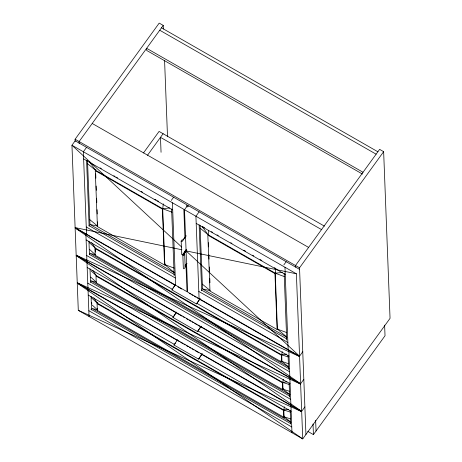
<?xml version="1.0" encoding="UTF-8"?>
<svg xmlns="http://www.w3.org/2000/svg" width="462" height="462" viewBox="0 0 462 462"><rect width="100%" height="100%" fill="white"/><g stroke="black" fill="none" stroke-linecap="round" stroke-linejoin="round"><path stroke-width="0.69" d="M174.139 315.737L176.114 312.757M186.498 250.323L184.119 253.609L184.685 254.106L185.193 267.336L183.934 268.82L183.339 268.318L182.831 255.036L186.273 250.202M184.685 254.106L183.726 255.515L182.837 255.14M186.469 249.492L182.652 254.753L181.739 254.637L181.15 241.1L182.109 239.784L182.94 239.992L186.111 235.614M174.463 272.719L164.842 264.634L162.693 208.726L163.34 203.886M208.674 230.602L208.119 234.748L275.254 273.198L284.557 276.674M286.486 336.746L277.396 329.111L275.254 273.198L275.901 268.364M288.375 366.62L281.964 361.654L281.704 354.851L282.253 351.669M289.969 394.612L283.021 389.235L282.761 382.432L283.31 379.25M291.031 422.187L284.084 416.811L283.824 410.008L284.373 406.826M175.156 343.457L175.19 343.07M173.955 316.141L172.938 317.452L197.54 331.549L201.126 326.311M75.173 141.395L75.092 139.241L159.205 23.1L163.23 25.41L163.369 29.002M163.23 25.41L79.118 141.551L79.204 143.717M86.561 147.343L83.362 151.761L86.527 234.136M165.28 264.033L164.553 265.038L97.418 226.582L95.27 170.674L95.998 169.669M143.468 152.962L159.072 131.422L324.434 226.143M147.499 155.272L163.103 133.726M171.281 200.421L173.608 197.205M284.517 416.21L283.789 417.215L97.326 310.4L97.066 303.598L97.794 302.593M302.76 351.744L299.555 356.167L187.67 292.076L184.505 209.702L187.711 205.278L299.595 269.375M199.122 211.821L195.917 216.239L199.082 298.614M185.961 236.261L182.143 241.522L181.139 241.181M184.638 251.582L185.828 249.942M185.1 265.754L186.359 264.01M185.025 266.291L187.006 263.554M175.445 284.511L171.858 289.865L196.483 303.973L200.063 298.729M175.45 284.632L173.083 288.138M176.501 312.093L172.915 317.446M200.058 298.614L196.471 303.967M177.564 339.668L173.978 345.022L198.602 359.13L202.183 353.886M174.983 343.763L173.995 345.033M201.12 326.189L197.534 331.543M202.177 353.771L198.591 359.124M274.959 273.602L207.831 235.146L209.979 291.06L277.108 329.516L274.959 273.602L275.687 272.597M283.841 264.893L286.169 261.683M305.936 434.482L299.532 267.81L383.645 151.669L379.62 149.359L295.507 265.5L295.57 267.123M277.108 329.516L277.835 328.511M282.732 389.633L282.473 382.831L96.004 276.016L96.263 282.825L282.732 389.633L283.46 388.629M303.817 379.325L300.618 383.743L76.172 255.18L75.127 227.962L175.45 285.429M304.88 406.901L301.674 411.324L77.235 282.756L76.19 255.538L182.143 316.233M307.796 431.387L313.432 434.615L385.025 335.753L384.621 325.138M89.403 242.706L95.236 248.036L281.704 354.851L286.625 354.111M90.991 270.767L96.298 275.618L282.761 382.432L286.977 381.797M91.522 297.863L97.355 303.193L283.824 410.008L288.738 409.268M87.63 163.739L95.565 170.27L162.693 208.726L169.681 207.946M275.254 273.198L282.242 272.424M187.122 207.045L187.035 204.897L75.15 140.806L71.951 145.224L75.115 227.599L181.907 249.775M296.39 273.793L186.088 250.889L299.555 356.167L296.39 273.793L184.505 209.702M87.497 160.302L89.963 224.457L97.713 226.184L97.546 221.881M200.081 225.462L202.523 288.935L210.268 290.656M90.864 280.775L96.558 282.421L90.719 277.09M97.563 308.639L97.615 309.996L91.921 308.35L98.152 311.919M281.704 354.851L288.265 356.953M288.525 363.756L280.711 360.938M282.761 382.432L289.322 384.528M283.021 389.235L289.582 391.331M283.824 410.008L290.384 412.11M284.084 416.811L290.644 418.913M162.693 208.726L171.997 212.197M164.842 264.634L174.145 268.11M277.396 329.111L286.706 332.582M76.172 255.18L299.572 356.525L300.618 383.743L75.127 227.962M77.235 282.756L300.629 384.107L301.674 411.324L76.19 255.538M78.292 310.331L301.692 411.682L302.737 438.9L78.292 310.331L77.246 283.114L179.447 341.661M161.486 27.818L377.876 151.773M159.742 30.232L376.126 154.181M363.028 172.268L146.645 48.314L146.725 50.479L362.485 174.076M321.818 229.758L160.481 137.341L161.053 152.287M92.215 123.464L308.604 247.418M75.092 139.241L299.532 267.81M186.769 205.33L188.646 206.404M100.127 167.897L101.374 168.613M113.831 175.745L115.078 176.461M116.32 177.171L117.567 177.887M141.233 191.441L142.481 192.157M154.937 199.289L156.179 200.006M157.427 200.716L158.674 201.432M202.72 226.663L204.591 227.737M211.44 231.658L212.687 232.374M217.048 234.869L218.289 235.585M230.746 242.717L231.993 243.434M243.826 250.208L245.697 251.282M252.547 255.203L253.794 255.919M260.019 259.488L261.89 260.556M274.341 267.689L275.589 268.405M83.639 158.922L172.696 209.939M196.194 223.394L285.256 274.411M95.27 170.674L162.405 209.124L164.553 265.038M183.033 252.985L183.449 253.222M89.963 224.457L174.399 272.828M202.523 288.935L286.954 337.3M88.947 225.583L174.266 274.457M201.501 290.055L286.827 338.935M86.25 226.981L175.312 277.997M198.81 291.453L287.872 342.469M75.115 227.599L187 291.689L185.955 264.472M177.957 286.862L181.71 289.016M189.229 293.318L190.483 294.04M191.736 294.756L192.989 295.472M194.236 296.188L196.119 297.268M197.372 297.984L299.572 356.525M86.111 239.905L172.54 289.414M196.968 303.407L289.033 356.144M288.733 367.146L89.801 253.193L95.495 254.845L89.663 249.509M89.426 254.406L289.218 368.855M86.712 255.555L289.634 371.794M183.397 316.949L184.65 317.671M186.532 318.745L187.78 319.461M189.033 320.178L190.916 321.257M192.169 321.974L193.422 322.69M194.669 323.412L196.552 324.486M197.805 325.202L300.629 384.107M87.168 267.486L173.602 316.996M198.025 330.988L290.096 383.726M91.488 281.127L289.79 394.721M90.483 281.987L289.651 396.073M87.768 283.137L290.696 399.376M180.7 342.377L182.577 343.451M183.83 344.173L185.083 344.889M186.336 345.605L188.213 346.679M189.466 347.401L190.719 348.117M191.973 348.833L193.855 349.913M195.103 350.629L198.862 352.783M200.745 353.857L301.692 411.682M88.23 295.062L174.659 344.571M199.087 358.564L291.152 411.301M97.066 303.598L283.529 410.412L283.789 417.215M98.776 312.277L285.245 419.092M285.868 419.444L290.228 421.945M90.916 309.205L290.708 423.648M88.831 310.712L291.753 426.952M77.246 283.114L302.737 438.9L390.049 318.335L383.645 151.669M200.19 228.211L208.119 234.748L202.437 226.807M202.339 284.124L209.742 290.223M89.778 219.646L97.713 226.184M92.313 305.151L97.615 309.996M181.722 247.078L71.951 145.224L183.836 209.315L184.939 237.97M89.478 161.764L95.565 170.27M91.649 242.631L95.236 248.036L95.391 252.119M92.712 270.206L96.298 275.618M93.769 297.782L97.355 303.193M315.644 420.385L316.048 431M313.022 424.001L313.432 434.615M288.814 350.363L289.859 377.581M289.87 377.939L290.916 405.157M290.933 405.521L291.978 432.738M284.979 267.255L288.144 349.63M288.063 355.232L288.611 369.56M289.12 382.813L289.668 397.135M290.182 410.389L290.702 423.995M284.17 273.492L286.729 340.107M208.426 242.631L208.587 246.933M208.893 254.816L209.055 259.118M209.361 267.001L209.523 271.304M209.8 278.471L209.967 282.773M199.139 224.78L201.669 290.679M185.429 250.86L185.487 252.292M172.424 202.778L175.589 285.152M171.61 209.015L174.174 275.629M164.582 60.609L167.51 136.764M95.703 173.856L95.865 178.159M96.171 186.042L96.333 190.344M96.639 198.227L96.801 202.529M97.078 209.696L97.245 213.998M86.579 160.308L89.114 226.207M91.701 302.627L91.753 303.984M88.935 241.17L89.461 254.776M89.992 268.745L90.517 282.357M91.054 296.327L91.574 309.933M85.886 234.124L86.931 261.342M86.948 261.7L87.994 288.917M88.005 289.281L89.05 316.499M281.41 355.255L94.947 248.44L95.207 255.243L281.676 362.058L281.41 355.255"/></g></svg>
